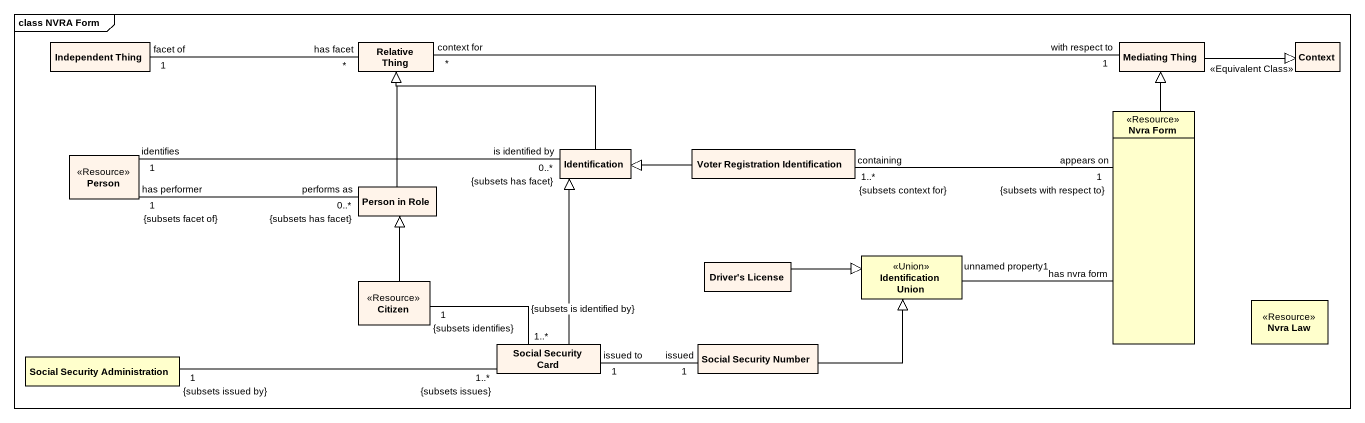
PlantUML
@startuml
mainframe class NVRA Form
hide circle
hide empty members
class "Independent Thing" as Independent_Thing #FFF4EA
class "Relative Thing" as Relative_Thing #FFF4EA
class "Mediating Thing" as Mediating_Thing #FFF4EA
class Context #FFF4EA
class "Nvra Form" as Nvra_Form <<Resource>>
class "Person" as Person_ <<Resource>> #FFF4EA
class Identification #FFF4EA
class "Voter Registration Identification" as Voter_Registration #FFF4EA
class "Person in Role" as Person_in_Role #FFF4EA
class Citizen <<Resource>> #FFF4EA
class "Driver's License" as Driver_s_License #FFF4EA
class "Identification Union" as Identification_Union <<Union>>
class "Nvra Law" as Nvra_Law <<Resource>>
class "Social Security Administration" as Social_Security
class "Social Security Card" as Social_Security_Card #FFF4EA
class "Social Security Number" as Social_Security_Number #FFF4EA
Independent_Thing "facet of\n1" -right- "has facet\n*" Relative_Thing
Relative_Thing "context for\n*" -right- "with respect to\n1" Mediating_Thing
Mediating_Thing -right-|> Context : <<Equivalent Class>>
Nvra_Form -up-|> Mediating_Thing
Nvra_Form "appears on\n1\n{subsets with respect to}" -left- "containing\n1..*\n{subsets context for}" Voter_Registration
Nvra_Form "has nvra form" -left- "unnamed property1" Identification_Union
Person_ "identifies\n1" -right- "0..*\n{subsets has facet}\nis identified by" Identification
Person_ "has performer\n1\n{subsets facet of}" -right- "performs as\n0..*\n{subsets has facet}" Person_in_Role
Identification -left-|> Relative_Thing
Voter_Registration -left-|> Identification
Person_in_Role -up-|> Relative_Thing
Citizen -up-|> Person_in_Role
Citizen "1\n{subsets identifies}" -right- "1..*\n{subsets is identified by}" Social_Security_Card
Driver_s_License -right-|> Identification_Union
Social_Security_Card -up-|> Identification
Social_Security_Card "1..*\n{subsets issues}" -left- "1\n{subsets issued by}" Social_Security
Social_Security_Card "issued to\n1" -right- "issued\n1" Social_Security_Number
Social_Security_Number -right-|> Identification_Union
@enduml
